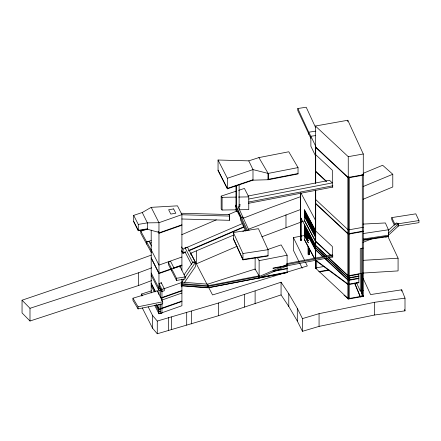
<?xml version="1.0" encoding="UTF-8"?>
<svg xmlns="http://www.w3.org/2000/svg" width="441" height="441" viewBox="0 0 441 441"><rect width="100%" height="100%" fill="white"/><g stroke="black" fill="none" stroke-linecap="round" stroke-linejoin="round"><path stroke-width="0.66" d="M255.119 269.87L255.13 257.836M257.131 257.235L259.126 260.648L259.104 278.034L287.091 272.588L287.113 255.207L281.143 244.882L268.139 249.352M227.352 188.831L227.352 178.263L252.991 169.614L268.161 173.418L268.139 179.735L252.991 180.176L227.352 188.831L218.047 170.579L218.047 160.017L248.768 160.86L258.906 157.597L288.783 151.77L298.033 167.597L298.033 173.952L268.161 179.774L268.161 173.418L258.906 157.597M181.753 218.995L229.419 220.313L229.541 214.574L181.196 213.246M229.419 220.313L229.541 214.574M181.284 285.729L207.314 287.78L207.667 284.175L255.119 269.043L259.104 275.862L259.104 277.984L208.378 287.769L207.667 286.297L207.667 284.175L181.637 282.124M207.314 287.78L207.667 286.297M184.09 274.809L192.993 261.877L195.402 262.428L195.402 266.667L184.564 282.411M181.471 282.67L184.178 278.734M184.955 277.61L195.402 262.428L187.469 247.192L184.983 247.627L192.915 262.864L195.402 262.428M181.471 286.909L182.243 285.785M388.527 230.18L396.431 222.931L398.631 223.725L398.631 225.847L388.251 235.367M388.251 233.245L398.631 223.725M158.964 232.424L147.393 229.232L138.276 230.759L133.695 221.746L133.695 215.384L142.256 212.507L151.197 207.342L177.469 205.837L181.912 214.618L181.912 270.223M190.815 254.529L190.815 253.195L233.272 235.229M237.065 246.31L196.587 263.74L196.587 251.028M332.916 255.692L287.091 264.528L259.104 276.595L208.4 286.38L207.904 285.525L207.904 286.799L208.4 287.648L287.091 272.582L287.058 272.163L259.076 277.499L259.11 277.918L287.091 265.802L332.916 256.965M181.72 234.717L216.305 219.85M228.251 214.712L236.426 211.2M185.551 252.258L183.043 253.338L183.043 249.099L242.043 223.73M185.551 251.833L183.043 252.914L181.471 250.742M188.693 250.482L243.3 227.005M188.693 250.907L243.3 227.429L243.3 225.61M363.158 186.543L392.782 174.261L392.782 186.973L363.158 199.255M363.224 173.307L382.645 165.265L392.782 174.261M363.02 242.357L371.813 238.813M243.156 218.273L270.421 207.661L300.762 196.603M242.782 231.398L245.323 230.423M247.864 229.447L300.795 209.425M151.246 255.124L102.852 272.698L22.05 300.211L29.994 308.303L138.441 272.83L151.698 267.841M261.844 236.795L303.369 221.2M22.05 300.211L22.05 312.923L29.994 321.015L138.441 285.548L151.698 280.553M181.912 214.618L158.964 222.711L147.393 222.87L138.276 224.403L133.695 215.384M181.912 224.794L158.964 232.881L158.341 231.652M181.912 225.219L158.964 233.306L158.032 231.459M181.912 257.004L158.964 265.091L151.197 249.727M171.615 270.796L171.615 268.674L179.884 266.155L185.126 276.898L185.126 279.015L176.516 280.415L168.324 264.335L168.324 262.213L170.617 261.408L173.958 267.963M171.075 268.872L158.964 273.144L151.197 257.776M173.627 267.974L181.912 265.052M171.075 269.297L158.964 273.569L151.197 258.2M173.627 268.398L181.912 265.476M161.257 282.758L158.964 283.563L161.924 289.373L161.924 291.49L164.267 290.773L164.267 288.657L161.257 282.758L161.257 283.817M160.877 289.847L158.964 290.52L151.197 275.156M164.063 288.723L181.912 282.433M161.516 297.675L181.912 290.481M161.516 298.094L181.912 290.906M161.516 300.216L181.912 293.028M181.912 301.076L158.964 309.169L156.792 304.863M181.912 301.501L158.964 309.593L156.478 304.676M154.615 305.227L158.964 313.827L181.912 305.74L181.912 279.043M148.198 306.875L152.542 315.469L157.272 321.059L218.593 302.984L281.066 282.196L288.783 293.75L297.295 308.303L302.449 318.606L302.449 331.318L319.063 326.384L374.674 314.99L405.003 310.855L405.003 298.138L401.734 289.809L370.583 294.571L363.13 278.326M142.3 307.923L152.542 328.187L157.272 333.771L218.593 315.695L281.066 294.908L281.066 282.196M252.991 179.752L227.352 188.406L218.047 170.16M238.989 205.048L240.295 204.613M238.989 206.322L240.295 205.886M236.453 209.806L222.088 210.037L221.173 208.841L221.173 196.129L236.018 191.212M238.598 190.358L244.408 188.434L248.768 196.884L248.768 209.602L239.193 209.756M141.677 295.988L141.677 293.976L151.506 290.812M140.817 231.227L146.688 241.982L146.688 244.099L140.817 233.344L140.817 231.227L147.206 229.199M146.688 241.982L151.186 240.554M149.901 243.079L151.186 242.671M132.945 298.221L157.272 290.795L162.712 301.787L162.712 303.904L138.066 308.904L132.945 300.338L132.945 298.221L138.066 306.782L138.066 308.904M284.952 272.797L212.556 294.941L208.146 286.468M286.926 272.196L307.327 265.956L305.514 262.257M161.924 289.373L164.267 288.657M302.449 318.606L319.063 313.667L374.674 302.278L405.003 298.138M138.066 306.782L162.712 301.787M299.163 262.031L293.414 250.323L293.414 237.605L304.648 235.417M268.161 173.418L298.033 167.597M268.161 179.349L298.033 173.528M259.126 260.648L287.113 255.207M247.925 196.03L329.51 180.292L332.316 182.91L248.735 199.034M248.537 202.039L332.894 185.766M248.537 203.312L332.894 187.039M286.6 263.679L332.42 254.837M207.667 284.175L208.378 285.647L259.104 275.862M287.091 265.802L273.023 268.486L272.996 268.067L287.058 265.383L287.091 265.802L287.091 264.528M151.456 252.759L146.533 243.818L146.533 241.701L149.008 241.244L151.632 246.012M315.409 183.291L315.409 126.021L347.8 120.255L363.274 153.992L363.274 296.396L348.247 299.07L347.183 298.221M362.971 174.189L363.274 174.763L348.247 177.436L315.409 146.792L315.717 147.36L316.71 147.184M315.409 126.021L348.247 156.671L363.274 153.992M363.274 175.182L348.247 177.861L315.409 147.211M363.274 227.275L348.247 229.948L315.409 199.304M300.365 192.629L300.365 239.843L300.674 240.417L301.666 240.24L301.666 218.35M363.274 231.09L348.247 233.763L315.409 203.119M363.274 231.508L348.247 234.188L315.409 203.538M308.038 246.574L308.038 254.203L308.342 254.777L309.334 254.6L309.334 248.239M324.185 266.441L315.409 268.001L315.409 259.738M362.971 295.398L363.274 295.972L348.247 298.645L315.409 268.001L315.717 268.575L316.71 268.398L316.71 260.818M318.782 271.639L328.903 269.837M319.46 271.943L328.903 270.261M358.814 274.302L348.247 276.187L328.347 257.61M358.814 276L348.247 277.88L326.853 257.913M358.814 276.424L348.247 278.304L326.357 257.875M358.814 278.117L348.247 280.002L324.863 258.172M358.814 278.541L348.247 280.421L324.367 258.134M358.814 282.356L348.247 284.236L315.409 259.947M344.008 295.238L348.247 298.645L349.239 298.469L349.239 177.26L348.93 176.687M147.393 228.807L138.276 230.334L133.695 221.321M160.458 311.456L158.964 311.71L155.546 304.952M168.324 262.213L176.516 278.293L185.126 276.898M394.359 225.208L391.79 219.723L391.79 217.6L415.808 213.846L418.95 220.55L418.95 222.672L397.6 226.007M418.95 220.55L394.932 224.304L391.79 217.6M310.872 138.347L297.818 110.63L297.818 108.514L306.203 107.229L315.425 127.173M315.855 131.109L308.711 132.212L297.818 108.514M235.957 185.352L235.957 210.153L236.619 211.603L238.498 211.316M245.665 231.145L240.378 219.601L240.378 217.485L242.886 217.099L242.886 218.157M233.333 232.517L258.426 228.686L268.045 249.689L268.045 256.045L242.952 259.876L233.333 238.879L233.333 232.517L242.952 253.52L242.952 259.876M242.952 253.52L268.045 249.689M268.045 255.62L242.952 259.451L233.333 238.454M363.274 248.079L360.264 248.542L360.264 290.922L363.274 290.459M354.757 283.216L360.264 296.429L363.274 295.972M354.757 283.64L360.264 296.854L363.274 296.396M363.29 233.532L388.427 229.789L388.427 236.519L363.29 240.257M363.472 238.961L388.422 235.24M363.29 239.838L388.427 236.095M315.309 135.646L310.872 136.225L308.711 132.212L308.711 134.329M363.29 260.333L398.08 258.194L398.08 270.906L363.29 273.045L348.247 275.763L328.347 257.186M363.075 224.094L385.384 222.948L388.427 229.789M221.173 196.129L222.088 197.325L236.453 197.088M238.509 197.055L248.768 196.884M181.753 214.756L229.419 216.073M181.284 283.613L207.314 285.663M181.03 284.324L207.314 286.396L207.524 285.509L207.524 286.777M181.03 285.597L207.314 287.67M384.629 236.58L386.272 237.181M315.409 260.372L348.247 284.66L358.814 282.78L358.814 273.878M315.409 154.416L332.316 170.198L332.316 187.149M315.409 170.948L326.351 181.157M315.409 171.373L326.351 181.582M332.316 256.656L315.409 240.874L304.351 220.175M330.822 255.686L315.409 241.299L304.351 220.594L304.351 209.58L315.409 230.279M326.853 255.797L315.409 245.113L300.365 216.961M326.853 256.221L315.409 245.538L304.351 224.833M325.359 256.519L315.409 247.236L304.351 226.531M324.863 256.48L315.409 247.655L304.351 226.955M323.369 256.783L315.409 249.352L304.351 228.647M322.873 256.739L315.409 249.777L304.351 229.072M181.471 246.927L183.043 249.099M181.471 251.166L183.043 253.338M281.066 294.908L288.783 306.462L297.295 321.015L302.449 331.318M146.533 241.701L151.456 250.637M361.978 174.366L362.287 174.939L362.287 296.148L361.978 295.575L361.978 273.536M348.247 177.436L347.938 176.863L347.938 298.077L348.247 298.645M301.01 193.152L315.409 220.109M304.351 209.999L315.409 230.704L332.316 246.486L332.316 257.081M304.351 211.697L315.409 232.401M304.351 212.121L315.409 232.826M304.351 213.813L315.409 234.518M304.351 214.238L315.409 234.943M348.93 297.895L349.239 298.469M304.351 215.936L315.409 236.641M304.351 216.36L315.409 237.06M304.351 230.77L308.342 238.669L304.351 231.194M304.351 232.887L308.342 240.786L304.351 233.311M304.351 235.003L308.342 242.908L304.351 235.428M304.351 239.243L314.775 258.762M314.461 258.597L304.351 239.667L304.351 224.408M301.357 239.667L301.666 240.24M309.334 254.6L309.031 248.939M316.401 267.825L316.71 268.398M190.815 253.195L206.884 284.048M184.983 251.866L191.648 264.661M218.047 160.017L227.352 178.263M237.368 211.542L240.488 217.672M158.964 285.685L161.924 291.49M151.197 207.342L158.964 222.711L158.964 294.571M151.197 273.034L158.964 288.397L160.458 288.149L160.458 297.769M151.197 283.205L155.546 291.81M151.197 283.629L155.238 291.622M151.197 285.751L154.306 291.898M141.677 293.976L142.608 295.823M142.256 212.507L147.393 222.87L147.393 229.232M293.414 237.605L304.604 260.411M299.764 263.26L302.184 268.194M315.409 145.629L310.872 136.225L310.872 146.208L315.409 155.607M248.768 160.86L252.991 169.614L252.991 180.176M387.992 236.679L398.08 258.194M360.699 290.349L362.419 294.097M356.537 282.797L360.264 290.922M238.035 206.515L249.005 230.461M235.957 205.489L247.434 230.549M235.957 206.763L240.836 217.413M240.378 217.485L246.497 230.847M360.914 290.305L362.226 293.452M360.655 290.101L362.226 293.877M404.502 309.571L405.003 310.855M401.734 289.809L401.734 291.148M374.674 302.278L374.674 314.99M361.769 248.311L361.769 290.691M360.264 296.429L360.264 296.854M348.247 156.671L348.247 299.07M347.8 120.255L347.8 121.622M319.063 313.667L319.063 326.384M315.717 147.36L315.717 183.175M315.717 190.06L315.717 258.244M315.717 260.311L315.717 268.575M315.409 190.176L315.409 258.36M308.342 247.147L308.342 254.777M300.674 193.213L300.674 240.417M297.295 308.303L297.295 321.015M288.783 293.75L288.783 306.462M285.983 214.811L285.983 227.523M255.119 291.082L255.119 303.794M244.408 294.39L244.408 307.101M239.127 184.349L239.127 209.15M236.619 185.424L236.619 211.603M222.088 197.325L222.088 210.037M218.593 302.984L218.593 315.695M208.378 285.647L208.378 287.769M191.576 311.181L191.576 323.898M186.703 312.388L186.703 325.105M179.884 266.155L179.884 267.213M176.516 278.293L176.516 280.415M171.615 316.991L171.615 329.708M168.556 317.608L168.556 330.326M161.957 290.647L161.957 300.266M161.957 303.706L161.957 313.325L160.458 313.579L160.458 303.915M158.964 304.169L158.964 313.827M157.272 290.795L157.272 291.854M157.272 321.059L157.272 333.771M152.542 315.469L152.542 328.187M151.197 230.114L151.197 292.923M138.441 272.83L138.441 285.548M138.276 224.403L138.276 230.759M29.994 308.303L29.994 321.015M287.058 268.349L272.996 271.033L273.023 271.452L287.091 268.767L287.058 268.349M173.616 208.913L168.633 209.751L170.816 214.067L175.799 213.224L173.616 208.913M236.382 205.919L235.604 205.142L235.604 206.41L236.382 207.187L236.382 205.919"/></g></svg>
